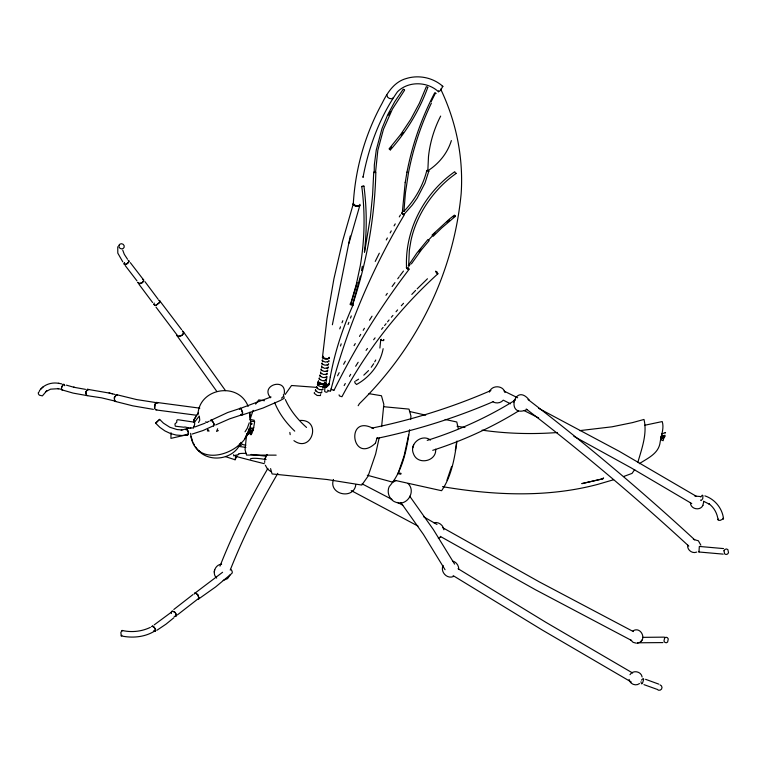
<?xml version="1.0" encoding="UTF-8"?>
<svg xmlns="http://www.w3.org/2000/svg" width="767" height="767" viewBox="0 0 767 767"><rect width="100%" height="100%" fill="white"/><g stroke="black" fill="none" stroke-linecap="round" stroke-linejoin="round"><path stroke-width="1.15" d="M430.517 440.057C421.898 433.441 408.945 443.815 413.48 453.728C417.497 465.55 436.778 461.475 435.666 449.184M529.412 400.288C514.235 380.825 505.127 419.396 527.063 409.53M687.692 544.963C686.82 549.805 692.256 554.033 696.752 552.077M317.969 383.174L321.095 384.478L323.175 384.286L324.681 383.567L324.882 382.474M373.73 172.124L372.599 194.818L370.394 217.109L364.584 252.122M197.972 414.784C198.701 388.064 238.432 381.103 248.134 406.395M249.898 419.827L249.812 412.262M404.564 90.209L392.445 109.029L383.462 129.278L377.824 150.351L375.533 172.508L374.229 172.594L374.325 164.991L376.261 150.064L381.985 128.578L387.671 114.81L394.784 101.637L403.26 89.183L404.602 89.988M381.458 339.302L380.768 339.628L379.886 348.065M402.167 213.907L405.235 182.364M403.921 211.491L405.407 192.958L408.533 172.537C413.154 148.53 420.882 125.136 431.409 103.075M253.005 428.628L252.842 430.891L247.799 432.425L248.067 433.211L249.083 433.154L252.448 432.08L250.972 434.697L249.083 433.154L246.504 434.525L246.84 433.748L248.22 434.093L249.083 433.154L251.173 434.036L250.972 434.697M456.164 173.169L455.349 173.074L454.754 171.712C423.911 193.284 404.41 230.608 406.587 268.45L408.255 268.738L408.38 267.951M703.646 501.992L702.917 505.319M662.947 642.593L637.54 642.794M171.012 432.722L170.926 438.369L187.369 434.621M246.418 436.135L245.056 449.778L246.523 455.071L276.168 455.147M381.621 426.596L383.836 404.362L381.458 395.753L368.946 393.663M409.607 429.75C406.615 449.73 402.723 471.063 389.224 486.575C386.376 492.548 389.684 500.506 396.146 502.356C406.941 506.565 416.376 491.618 408.102 483.574M410.623 419.539L410.959 416.136L409.012 409.108L383.577 406.702M456.02 446.883L456.365 443.412M457.007 441.035C454.61 458.158 451.571 476.202 441.6 490.717L394.257 480.209M660.914 439.74L663.11 440.728L664.414 435.723L661.029 436.289M322.073 362.877L321.91 363.807L325.026 365.217L328.477 364.613L328.64 363.606M364.383 251.969C367.048 230.138 366.76 207.982 363.942 186.18L363.577 185.969M355.773 484.888C353.692 500.055 328.151 494.6 333.463 479.452M325.639 379.828L324.211 380.825L322.178 380.614L319.13 378.831L319.312 377.824M190.609 433.326C194.07 474.303 255.123 450.91 250.33 419.434M359.982 204.329L359.713 205.853C357.853 206.515 352.35 206.352 353.501 203.236M362.283 186.045L361.784 186.611C365.245 212.919 364.766 239.726 360.26 265.881L356.176 284.979L350.557 304.048L352.542 304.94C366.885 262.199 374.766 217.31 375.84 172.249L373.682 172.422M250.598 433.374L250.857 431.543M328.046 391.534L326.243 392.292L324.69 391.525L324.94 385.015M182.546 330.96L183.61 332.082L183.361 333.798L181.884 335.476L179.746 336.454L177.762 336.368L176.698 335.246L216.879 391.525M328.947 384.813L325.764 383.999L327.02 376.52M314.393 392.397L314.24 393.337L317.164 395.484L320.443 395.542L320.606 394.602M321.804 391.611L321.622 392.618L318.343 392.56L315.381 390.489L315.563 389.483M317.605 383.701L317.423 384.708L320.433 386.635L323.76 386.549L323.942 385.542M318.276 381.42L317.969 383.279L319.101 384.094L318.084 382.551M318.526 380.681L318.324 381.784L319.417 382.848L323.348 383.951M328.947 360.413L328.784 361.42L325.323 362.101L322.207 360.768L322.37 359.761M326.493 376.252L326.32 377.259L322.926 377.565L319.858 375.859L320.031 374.852M327.164 373.117L326.991 374.123L323.578 374.507L320.501 372.867L320.664 371.937M321.699 365.83L321.526 366.847L324.633 368.333L328.075 367.796L328.238 366.789M327.749 369.962L327.576 370.969L324.153 371.429L321.057 369.867L321.229 368.85M322.917 388.591L322.734 389.598L319.427 389.617L316.445 387.613L316.598 386.673L317.528 388.735M324.153 384.468L324.499 387.44M324.719 382.551L324.422 384.315L323.089 384.698L319.177 383.644M324.038 387.412L324.518 385.092M329.168 357.278L329.005 358.294L327.624 358.908L323.559 358.505L322.428 357.643L327.01 318.631L333.866 279.063L342.657 240.838L353.51 203.14L353.357 204.07L356.358 206.007L359.828 205.259M325.716 379.444L325.563 380.384L324.211 380.825M325.035 384.44L326.243 387.335M325.419 384.248L326.483 387.21M325.917 383.27L325.572 384.43L327.173 386.75M363.165 176.477L363.012 177.407C368.706 147.063 379.742 117.14 397.469 91.781C408.322 80.871 427.42 81.379 438.465 91.733L440.402 90.564L442.847 86.355C433.115 77.62 418.82 74.648 406.357 78.502C394.228 81.772 387.268 92.788 382.071 103.363C365.054 134.35 355.159 169.171 353.271 204.463L356.214 206.428L359.733 205.757M328.736 385.082L327.998 385.724L325.62 384.545M325.831 383.73L327.308 384.794L329.024 384.545L330.356 376.635M363.942 186.18L361.784 186.611M327.538 390.192L329.973 391.18L330.692 390.508M331.037 388.936L333.405 390.384L334.124 389.78M386.856 95.031L387.699 97.275L389.463 98.464L392.579 98.857L392.733 97.927M352.59 304.633L360.452 276.043M330.27 377.105C334.728 352.158 342.734 327.912 353.117 304.854M339.052 394.861L339.484 395.973L341.948 396.721C366.405 350.538 399.224 308.909 437.89 273.781L436.845 271.739L435.551 271.202L436.596 273.244L437.89 273.781M427.813 87.208L426.318 86.7L419.328 103.363L410.748 119.355L400.633 134.561L389.061 148.884L390.326 149.786M354.728 381.544L354.948 382.858L356.559 384.488C369.982 377.086 380.346 363.884 383.136 348.688M406.97 172.239L407.009 172.019C412.31 144.436 421.716 117.677 434.726 92.797L436.174 93.421M401.611 212.938L402.857 214.587L404.42 214.338M402.196 213.073L403.758 214.655L412.301 205.038L417.21 198.087L424.956 183.121L428.887 170.907M406.328 267.232L406.711 268.402L408.408 269.476L409.079 268.958L408.619 268.249M438.465 91.733L438.628 90.803M427.919 170.312L426.788 170.686L428.839 171.204M433.202 236.284L441.677 227.981L455.483 216.236M321.057 369.867L322.188 370.768M216.697 578.097C211.702 573.726 214.981 564.512 221.615 564.186M214.635 569.689L214.223 572.096M265.027 459.222L267.06 454.447M405.197 182.584L407.009 172.019M264.855 460.181L265.267 457.803M377.249 437.526L375.437 443.211M328.966 358.429L325.544 358.975L323.559 358.457L322.428 357.556L322.591 356.626L323.367 356.339L322.485 357.134L325.572 358.496L328.228 358.582L329.11 357.786M284.231 393.874C286.906 376.885 259.514 385.187 270.607 397.776M353.405 203.725L353.242 204.664M361.506 270.598L362.34 266.235M124.532 262.64L124.312 263.752L126.296 264.203L127.744 263.369L128.981 261.068L128.31 260.416L128.981 261.068L128.635 262.247L125.913 264.481L124.551 264.663L123.909 264.04L124.225 262.841M323.147 387.536L323.511 385.734L324.364 385.897M320.501 372.867L321.632 373.807M250.608 421.179L254.673 421.61L253.407 429.213L252.842 430.891L251.566 430.613L248.892 429.184L249.783 428.13L253.407 429.213L247.837 433.221L244.788 438.494M332.379 324.767L350.26 236.025M379.128 437.995L375.648 453.959L368.045 476.202L361.784 485.06L327.039 479.509L272.064 473.939L270.588 468.608M408.667 434.947L404.084 455.934L398.006 473.661L400.748 474.217L401.122 473.392L398.37 472.836M455.262 450.344L455.771 448.033M319.858 375.859L320.98 376.827M154.186 303.003L153.851 304.47L154.675 305.285L156.391 304.959L159.392 302.562L159.709 301.21L158.942 300.453M159.114 300.261L159.939 301.076L159.603 302.543L156.343 305.141M723.214 554.129L698.958 551.991L699.092 551.406M193.6 427.928L194.684 424.093L194.454 420.584L193.677 422.569M319.13 378.831L320.251 379.818M254.078 421.131L254.299 420.287L250.636 419.501M348.927 243.321L359.713 205.853M330.615 390.959C346.521 329.081 371.535 269.601 404.343 214.789M319.417 382.848L318.372 381.611M426.835 170.389C422.972 185.844 414.822 200.168 403.682 211.548M413.691 444.793L412.809 447.842M514.331 399.923L513.698 402.1M249.275 422.79L247.262 428.274L245.037 431.802M357.173 282.611L350.989 303.914M117.754 246.734L117.802 253.139L122.778 261.844M340.49 346.022L341.19 343.846M233.475 454.706L233.868 456.001L234.97 455.224M235.977 454.994L235.076 459.759L237.07 455.924M250.464 418.226L253.129 410.335M446.96 480.219L451.629 466.413M637.904 462.127C641.854 448.522 647.396 433.576 644.002 419.453L632.478 422.617L611.999 426.816L579.747 430.623M320.654 384.296L321.354 383.634L324.729 383.404M339.752 328.88L340.49 326.828M348.074 324.479L348.88 322.341M350.49 318.065L351.296 315.927M427.775 87.428C419.396 110.419 406.51 131.713 390.288 150.016M342.015 322.744L342.811 320.711M219.985 566.151C233.302 532.346 249.524 499.72 267.904 468.397M230.215 570.063C243.465 536.622 259.572 504.331 277.827 473.344M327.873 385.945L327.02 385.533L327.308 384.794M443.144 565.452C440.018 571.549 446.758 579.19 453.172 576.611M638.115 642.976C647.597 640.598 641.183 625.786 632.976 630.867M240.905 442.406C234.031 460.67 205.949 463.882 195.643 446.979M217.655 428.772L216.534 431.447L218.336 430.565M61.906 386.846L63.488 384.459L64.313 384.603L64.735 385.705L64.361 384.468L63.527 384.267L62.511 385.159L61.437 388.591L61.782 389.818L73.143 393.107L85.626 395.35M489.423 392.09C491.494 384.861 503.238 385.024 504.983 392.531M194.013 426.241L193.246 427.89L190.168 428.159L184.722 426.941M198.557 422.569L199.756 420.115L199.305 416.059L194.463 422.195L177.771 419.693L176.784 420.297L176.765 422.281L174.934 423.921L175.269 426.193L183.975 427.238M375.236 261.422L379.329 253.206M334.048 390.25C355.063 347.691 380.259 307.203 409.003 269.428M230.167 574.895L227.559 578.615L223.207 580.427M337.538 375.811L339.187 372.657M343.635 364.287L345.342 361.161M344.153 385.561L345.284 383.5M386.261 239.966L387.373 237.952M390.154 232.909L391.266 230.896M700.702 497.045L702.304 495.166L702.936 495.674L702.754 498.684L701.153 500.573L700.52 500.065M374.718 361.861L375.763 360.001M193.533 420.402L198.26 412.809M394.065 225.872L395.226 223.878M399.291 216.917L400.451 214.923M354.066 345.639L355.265 343.587M349.474 376.367L350.672 374.325M704.883 495.866C714.825 499.116 722.399 508.387 723.511 518.818L720.098 520.4L718.66 520.266L718.027 519.758L718.439 519.067M359.483 336.406L360.72 334.374M363.194 330.309L364.44 328.276M408.226 265.861L416.749 253.206L427.976 239.467M193.629 420.287L195.844 416.749M355.648 366.271L358.17 362.264M369.493 320.203L372.033 316.177M702.908 505.338C700.319 511.225 690.425 509.221 690.396 502.692M247.952 431.629L249.074 429.894M411.409 263.858L421.591 249.601L429.175 240.617M371.257 367.249L373.682 363.721M630.004 674.672C632.909 669.754 641.26 671.278 642.123 677.012M641.442 680.108L643.177 678.527L643.743 679.188L642.42 683.483L641.548 683.838L640.944 681.748M634.712 469.557L632.046 473.402L623.466 476.566M385.945 295.324L387.316 293.368M285.19 394.478L291.546 385.504L317.308 387.421M366.06 350.404L367.441 348.467M392.119 286.513L394.928 282.63M397.747 278.757L399.147 276.82M255.641 404.151L258.747 399.914L264.51 400.729M665.162 433.01L665.535 432.502L661.633 433.997M641.068 641.241L642.104 639.87M399.866 275.861L403.452 271.067M373.654 339.752L375.092 337.854M381.573 329.292L383.069 327.432M384.564 325.572L386.069 323.703M387.565 321.843L389.061 319.983M39.424 390.777C43.757 384.411 52.012 381.851 59.366 383.452M375.418 443.249C351.583 465.224 345.208 413.173 373.471 428.59M391.362 317.222L392.925 315.4M396.031 311.757L397.584 309.926M152.096 626.735L152.585 626.16L154.531 627.742L155.375 630.599C145.557 637.099 132.633 638.403 121.234 635.891L120.87 632.468L122.116 630.445C131.521 632.65 141.674 631.557 150.37 627.368M186.276 429.865L186.851 429.367L188.145 431.322L188.366 433.019L187.579 434.87L182 435.503L176.17 435.052L170.418 433.508L164.934 430.929L159.91 427.401L155.605 423.144L159.641 419.386L163.409 423.135L169.89 427.286L177.062 429.558L181.952 429.942M151.808 626.62L152.393 625.958L153.496 626.342L155.519 629.276L155.672 630.714L155.078 631.375L153.985 630.992M401.314 305.745L403.528 303.291M246.974 435.09L246.102 435.551M194.243 593.696L222.593 572.259M194.435 593.879L195.125 593.131L196.4 593.495L197.781 594.828L198.902 598.193L177.359 614.942M411.802 294.413L415.618 290.425M171.492 612.066L172.259 611.289L173.639 611.452L175.106 612.517L176.113 614.06L176.266 615.498L175.509 616.284M368.524 370.586L363.826 375.14M432.022 235.105L449.673 218.873L454.419 215.144L455.445 216.457M417.162 288.852L427.449 278.776M281.537 398.178L282.927 396.817M40.766 389.128L41.686 388.275M42.31 387.69L43.22 386.827M39.27 391.688L38.35 392.551L38.379 393.883L39.347 395.178L42.396 395.887L46.72 390.806L45.799 391.669L50.593 389.157L58.56 388.677L57.611 388.505L62.175 389.578M121.234 635.891L121.895 635.287M157.312 421.629L155.605 423.144M157.944 420.901L159.641 419.386M173.821 609.477L193.035 594.521M110.055 393.203L87.438 389.3L85.693 392.129L86.518 395.571L101.541 397.843L115.644 401.246M199.823 408.159L156.564 402.416L155.279 403.547L154.522 405.714L154.589 408.073L155.442 409.722L156.775 410.038L196.553 415.254M157.81 402.982L156.583 402.685L155.394 403.749L154.733 407.939M170.792 612.622L154.253 624.846M174.023 617.636L165.96 624.194L156.967 630.244M186.026 429.664L186.659 429.127L187.503 429.721L188.577 433.087L187.762 435.11L186.918 434.505M210.283 420.623L227.684 412.521L240.196 408.408L241.174 409.051L242.535 412.675L241.701 414.861L229.592 418.849L215.69 424.947M210.446 420.824L211.078 420.278L213.216 422.195L213.907 423.911L213.312 425.858L203.034 430.527L192.191 434.045M213.418 426.107L214.108 425.512L214.07 423.988L212.133 420.594L210.973 420.028M239.39 408.782L271.029 396.98M239.505 408.993L240.196 408.408M240.704 414.439L241.768 415.129L242.516 414.487L242.66 412.761L241.193 408.83L240.129 408.14M440.709 537.082L438.331 538.386M249.486 429.328L250.186 428.772L248.892 429.184L250.176 431.313L249.63 432.904L248.067 433.211M325.908 385.264L325.218 385.734M639.496 683.56C635.824 686.475 629.822 684.049 629.084 679.437M456.106 173.476C433.441 189.257 416.27 214.942 410.872 241.02L409.338 250.282L408.715 264.778M601.98 479.116L603.562 477.899L603.198 478.723L581.789 483.632L601.692 479.068M327.365 386.568L326.512 386.156L325.026 386.884L324.614 384.526M190.168 428.159L190.849 427.708M515.376 399.99C487.908 417.21 458.139 430.699 427.219 440.392M355.696 380.95L358.592 379.176M639.285 463.709C647.856 458.091 659.026 453.47 660.186 441.869C661.202 435.253 664.327 428.216 662.218 421.562L644.932 425.215M518.329 411.112C491.542 427.612 462.702 440.747 432.741 450.315M324.566 383.49L321.095 384.382L318.113 382.359M323.175 384.286L324.566 383.596M327.404 362.034L328.794 361.343M247.473 434.045L246.504 434.525L248.22 434.093M207.205 422.205L209.142 421.265M326.704 368.361L328.084 367.719M661.039 439.223L663.695 438.005M327.106 365.159L328.487 364.536M664.941 435.215L660.981 436.989L664.232 437.506L665.181 436.078L661.883 435.282M326.215 371.496L327.595 370.892M490.88 390.537C452.693 407.2 412.713 419.712 371.909 428.101M493.219 401.659C455.684 417.833 416.5 430.153 376.492 438.494M395.973 480.631L392.867 482.213L367.307 475.233M205.24 423.096L195.115 426.893M325.63 374.632L327.01 374.047M324.968 377.738L326.339 377.191M253.733 427.631L251.25 428.609L250.215 426.164M188.74 428.053L181.185 430.297M322.428 386.942L323.789 386.482M325.467 385.609L324.662 385.878M320.309 392.953L321.651 392.551M613.648 479.73L597.819 484.361C547.216 497.802 493.718 495.396 442.492 486.642M321.431 389.914L322.763 389.531M241.768 415.129L263.062 408.006L280.147 400.575L284.212 398.294L283.387 394.583M350.701 303.511L349.982 304.125L350.5 304.729L353.041 305.324M250.56 424.256L252.266 423.902L250.732 422.876L250.771 424.726M236.965 454.889L238.805 454.524M694.873 496.086L700.041 496.498M442.166 86.45L442.847 86.355M433.844 522.73C438.446 521.531 443.384 525.079 443.863 529.786M660.886 437.765L664.232 437.506M557.504 432.511C532.375 434.4 507.035 433.738 482.079 430.143M403.413 214.194L402.435 214.118M642.871 637.348L664.404 637.137M693.368 539.374L698.373 540.783L700.846 545.164M300.031 420.441C322.198 419.281 311.843 453.68 293.914 440.651M239.419 443.997L242.458 444.131M251.039 454.447L265.746 456.144M723.588 548.587L699.331 546.44L698.958 551.991M156.583 402.685L136.622 399.569L116.373 394.612L114.293 397.642L114.561 401.246L132.883 405.858L153.39 409.367M174.147 616.323L175.653 616.505L176.487 615.652L175.221 612.402L172.105 611.059L171.271 611.922L171.434 613.485M85.482 389.358L73.594 387.22L74.514 387.45L66.413 385.149M636.409 643.206L633.091 642.334L630.647 639.918M245.881 447.391L237.971 446.298M323.089 384.698L321.095 384.382M457.046 426.241L464.965 427.516M266.101 459.567L261.681 458.887A142.557 11.553 18.6 0 0 250.32 458.982M323.434 386.022L324.288 386.185A3.097 2.78 9.5 0 0 325.15 386.127M58.417 383.27L61.849 383.912M239.103 445.033L241.308 445.445M323.31 386.779L324.163 386.942M409.453 411.467L425.714 415.168M445.138 419.463L456.796 421.984L458.254 428.532M87.438 389.3L88.589 389.569M88.502 389.818L87.457 389.569L85.856 392.167L86.604 395.321L87.649 395.571M156.564 402.416L157.897 402.733M155.528 409.473L156.756 409.76M61.782 389.818L62.616 390.019M111.483 393.557L114.897 394.439M117.313 395.12L116.344 394.88L114.427 397.68L114.676 401.007M114.561 401.246L115.616 401.505M109.048 392.953L112.481 393.797M247.799 432.425L251.758 433.614M452.54 561.032C456.288 561.856 458.925 565.586 458.733 569.363M194.991 592.891L197.876 594.732L199.094 598.375L198.346 599.18L215.661 586.908L231.394 573.793L232.286 572.872L232.104 571.175L230.934 569.344M235.076 459.759L225.431 456.614M645.593 679.322L658.805 684.135M643.964 684.634L656.264 689.054M205.604 421.879L206.879 422.349M703.512 501.215L709.638 504.35L709.005 503.842C714.106 507.562 717.298 513.526 718.027 519.758M153.956 630.781L154.886 631.164M319.446 382.743L321.354 383.634M493.047 401.841C496.307 403.797 500.832 403.058 503.277 400.153L510.506 403.787M504.034 391.065L517.658 397.776M524.082 410.566L538.655 417.948M351.219 490.583L418.015 526.085M362.062 483.824L392.004 499.422M538.568 408.284L619.218 451.293L696.254 496.268M633.369 631.586L539.508 581.99L442.511 527.581M631.615 640.512L535.424 589.718L440.21 536.344M325.735 387.766L325.026 386.884M270.991 471.705L267.386 468.915L265.363 465.243M573.86 436.327L631.231 467.908L691.757 503.564M397.565 502.404L402.752 505.213M423.758 516.862L436.979 524.455M632.65 673.014L545.74 622.229L458.043 568.702M631.241 682.007L542.068 629.918L453.163 575.643M660.061 684.893L661.461 685.871L662.017 687.491L661.518 689.13L660.147 690.166L658.431 690.204L657.022 689.226M407.728 267.961L408.341 268.805L406.951 268.076M383.49 339.465L384.056 339.896L383.289 340.692L380.691 340.097M527.974 399.482C585.633 443.7 641.279 490.544 694.691 539.815M526.229 409.003C582.431 452.252 636.687 498.042 688.814 546.123M186.86 434.314L187.579 434.87M322.217 360.691L323.348 361.583M722.878 518.31L723.511 518.818M321.536 366.77L322.658 367.719M328.544 383.596L329.101 384.085M321.919 363.74L323.041 364.708M122.116 630.445L122.615 630.877M326.512 386.156L325.323 384.823M327.02 385.533L325.764 384.104M306.551 427.449C297.769 419.645 290.166 410.307 285.343 399.53M294.739 431.131C286.216 423.02 278.891 413.394 274.586 402.368M154.081 304.336L154.848 305.093M317.452 384.631L318.526 385.753M182.373 331.152L183.361 332.188L183.131 333.789L181.75 335.332L177.934 336.176L155.979 307.097M142.815 278.891L143.745 279.859L143.534 281.345L142.269 282.774L140.428 283.608L138.722 283.522L137.801 282.553M142.652 279.083L143.496 279.965L143.295 281.326L142.135 282.639L138.894 283.33L138.05 282.438M315.41 390.413L316.464 391.592M199.966 451.648L198.691 450.488M130.323 262.659L142.47 278.459M125.261 265.631L137.034 280.952M159.939 301.076L181.626 329.676M158.213 299.37L144.925 281.585M152.575 302.476L138.99 284.298M225.498 390.633L183.61 332.082M409.731 496.22L433.307 529.479L454.61 564.138M400.805 502.471L423.422 534.417L445.061 569.728M127.533 259.265L124.302 254.328L122.739 250.167M193.332 443.125L194.482 445.052M191.242 437.765L191.482 438.34M191.069 436.289L192.747 442.166M290.185 434.649L289.84 432.415M249.764 413.586L250.579 418.561M637.406 642.545L637.502 643.197M264.682 461.188L264.711 462.424M358.16 405.724A22.022 19.769 9.5 0 0 359.32 403.778A409.779 367.757 9.5 0 0 461.159 193.658A250.972 225.239 9.5 0 0 440.651 89.049M440.661 116.085A142.557 127.936 9.5 0 0 428.485 156.641L427.833 170.792A64.323 57.726 9.5 0 0 440.383 160.054L442.463 157.551A64.323 57.726 9.5 0 0 451.37 140.582M403.078 132.605A231.653 207.895 9.5 0 1 401.285 135.088M391.707 147.12A231.653 207.895 9.5 0 1 389.674 149.45M388.38 115.223A173.85 156.027 9.5 0 1 390.259 111.407M431.207 101.599A351.181 315.17 9.5 0 1 435.426 93.219M408.878 266.331A212.095 190.35 9.5 0 1 410.115 264.356M418.801 251.854A212.095 190.35 9.5 0 1 420.958 249.064M428.58 240.042A212.095 190.35 9.5 0 1 435.11 233.149M447.113 222.075A212.095 190.35 9.5 0 1 449.424 220.158M453.335 217.032A212.095 190.35 9.5 0 1 454.936 215.805M264.337 463.68A250.972 20.345 18.6 0 1 236.178 456.47M238.556 453.728A351.181 28.465 18.6 0 1 246.226 453.383M245.862 445.148A323.645 26.241 18.6 0 1 242.736 444.592M119.048 245.248L118.99 246.849L119.92 248.249L121.483 248.911L123.084 248.575L124.11 247.377L124.168 245.766L123.238 244.376L121.675 243.714L120.074 244.05L119.048 245.248M723.962 550.773L724.652 553.918L726.061 554.512L727.547 554.052L728.535 552.71L727.854 549.565L726.435 548.961L724.959 549.431L723.962 550.773M207.723 429.52L207.416 430.92L209.132 431.092L207.723 429.52M664.634 637.914L663.963 641.097L664.884 642.391L666.274 642.775L667.616 642.094L668.278 638.911L667.357 637.617L665.967 637.233L664.634 637.914"/></g></svg>
